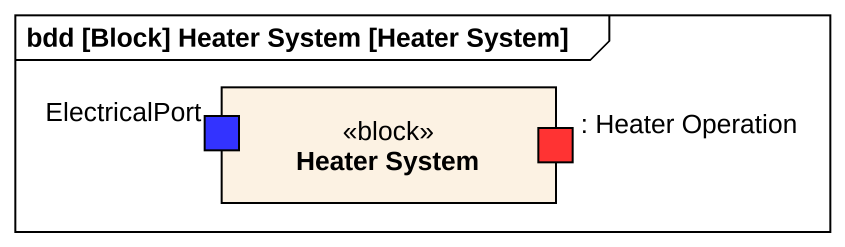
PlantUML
@startuml
mainframe bdd [Block] Heater System [Heater System]
rectangle "Heater System" as Heater_System <<block>> {
  port ElectricalPort #3333FF
  port ": Heater Operation" as Heater_Operation #FF3333
}
@enduml
